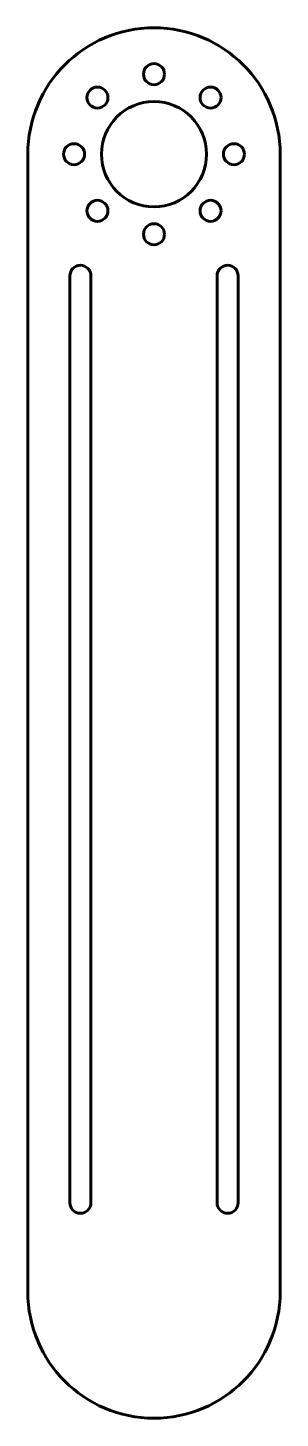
# Model space of a CAD drawing. Header units: millimetres. Extents: x -30 to 30, y -240 to 90.
import ezdxf

# ---------------------------------------------------------------- set-up
doc = ezdxf.new("R2010")
doc.units = ezdxf.units.MM
doc.linetypes.add('K5LT32768', pattern=[0])
doc.layers.add('Системный слой', color=7, linetype='Continuous')

# ---------------------------------------------------------------- blocks, each defined once
blk = doc.blocks.new('U0')
at = {"layer": 'Системный слой', "color": 150, "linetype": 'K5LT32768', "lineweight": 60, "true_color": 0x0080ff}
for p, q in [((-20, 31.13), (-20, -188.87)), ((-15, -188.87), (-15, 31.13))]:
    blk.add_line(p, q, dxfattribs=at)
for centre, start, end in [((-17.5, 31.13), 0, 180), ((-17.5, -188.87), 180, 0)]:
    blk.add_arc(centre, 2.5, start, end, dxfattribs=at)
blk = doc.blocks.new('U1')
at = {"layer": 'Системный слой', "color": 150, "linetype": 'K5LT32768', "lineweight": 60, "true_color": 0x0080ff}
for p, q in [((15, 31.13), (15, -188.87)), ((20, -188.87), (20, 31.13))]:
    blk.add_line(p, q, dxfattribs=at)
for centre, start, end in [((17.5, 31.13), 0, 180), ((17.5, -188.87), 180, 0)]:
    blk.add_arc(centre, 2.5, start, end, dxfattribs=at)

msp = doc.modelspace()

# ---------------------------------------------------------------- linework, layer by layer
at = {"layer": 'Системный слой', "color": 150, "linetype": 'K5LT32768', "lineweight": 60, "true_color": 0x0080ff}
for p, q in [((-30, 60), (-30, -210)), ((30, -210), (30, 60))]:
    msp.add_line(p, q, dxfattribs=at)
for centre, radius in [((0, 79), 2.5), ((-13.44, 73.44), 2.5), ((13.44, 73.44), 2.5), ((0, 60), 12.5), ((-19, 60), 2.5), ((19, 60), 2.5), ((-13.44, 46.56), 2.5), ((13.44, 46.56), 2.5), ((0, 41), 2.5)]:
    msp.add_circle(centre, radius, dxfattribs=at)
for centre, start, end in [((0, 60), 0, 180), ((0, -210), 180, 0)]:
    msp.add_arc(centre, 30, start, end, dxfattribs=at)

# ---------------------------------------------------------------- block references
at = {"layer": 'Системный слой'}
for name in ['U0', 'U1']:
    msp.add_blockref(name, (0, 0), dxfattribs=at)

doc.saveas('drawing.dxf')
